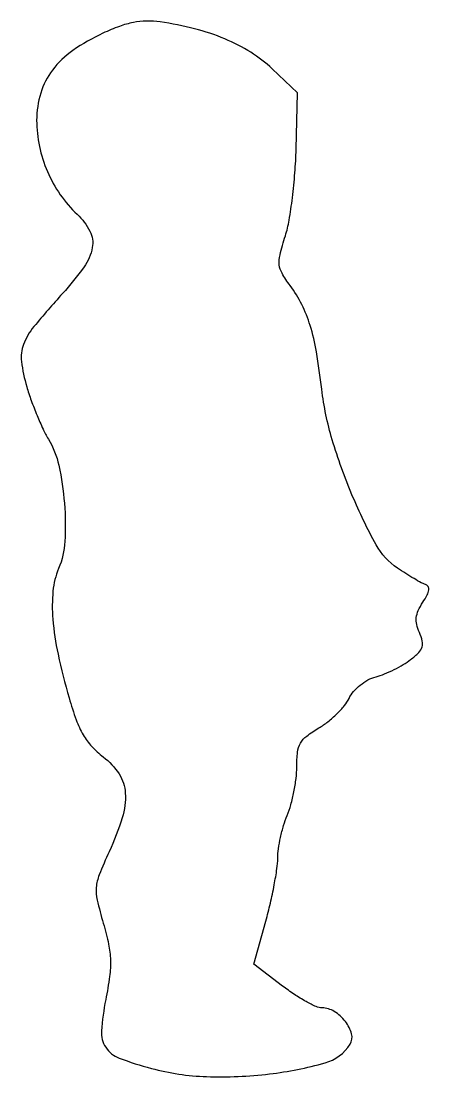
# Model space of a CAD drawing. Extents: x 1 to 65, y 0 to 167.
import ezdxf

# ---------------------------------------------------------------- set-up
doc = ezdxf.new("R2010")
doc.units = 0

msp = doc.modelspace()

# ---------------------------------------------------------------- linework, layer by layer
msp.add_lwpolyline([(13.448666, 164.616413, 0.043619), (8.718304, 161.901406, 0.078199), (5.492675, 158.809029, 0.089143), (3.638083, 155.181318, 0.073828), (3, 150.883437, 0.052126), (3.428167, 146.787578, 0.04999), (4.695146, 142.80786, 0.050108), (6.723035, 139.167488, 0.052914), (9.402682, 136.075686, -0.0875), (11.391471, 133.433772, -0.165257), (11.767727, 130.823727, -0.110235), (10.466291, 127.779258, -0.028096), (7.072165, 123.579687, 0.011092), (2.571358, 118.382557, 0.081335), (0.916349, 115.552884, 0.124602), (0.595395, 112.868209, 0.039954), (1.434212, 108.909577, 0.014677), (2.15098, 106.732274, 0.011178), (3.05831, 104.391122, 0.011331), (4.008378, 102.233299, 0.025882), (4.843818, 100.663851, -0.081693), (6.49075, 96.515116, -0.03401), (7.375155, 90.537036, -0.033958), (7.44134, 84.515619, -0.084923), (6.457853, 80.244884, 0.076084), (5.57411, 76.693707, 0.043233), (5.549183, 72.256294, 0.033483), (6.368842, 66.748553, 0.016366), (8.108298, 59.861782, 0.016993), (9.233552, 56.398116, 0.044526), (10.339382, 54.03136, 0.055721), (11.681409, 52.219104, 0.04264), (13.509055, 50.560891, -0.087253), (15.983227, 47.878972, -0.128096), (16.976036, 44.845102, -0.092549), (16.498399, 40.98525, -0.03042), (14.428129, 35.62398, 0.012019), (12.861881, 31.973481, 0.075028), (12.396679, 29.999859, 0.077845), (12.543731, 28.007309, 0.013467), (13.503934, 24.33847, -0.018083), (14.337326, 21.029806, -0.044713), (14.639562, 18.548767, -0.042292), (14.503774, 15.973525, -0.014751), (13.887235, 12.309617, 0.030417), (13.214499, 7.371362, 0.166609), (13.885414, 4.803947, 0.156518), (16.017034, 3.099524, 0.025972), (21.081877, 1.465707, 0.056324), (29.773959, 0.173528, 0.039044), (39.709055, 0.600969, 0.037541), (48.453181, 2.337943, 0.186341), (52.40199, 5.27551, 0.211202), (52.64205, 6.902846, 0.097037), (51.664147, 8.860386, 0.08879), (49.917157, 10.445702, 0.140872), (47.988815, 11, -0.10811), (47.061858, 11.202798, -0.018949), (45.45885, 12.014373, -0.019776), (43.621317, 13.131141, -0.01662), (41.765104, 14.453186), (37.242603, 17.906373), (39.121301, 24.681544, 0.010606), (39.840472, 27.506467, 0.010249), (40.448132, 30.39168, 0.010215), (40.878861, 32.952288, 0.036572), (41, 34.606234, -0.036301), (41.106394, 36.069738, -0.018466), (41.440625, 37.885145, -0.018244), (41.92541, 39.741206, -0.025959), (42.5, 41.345757, 0.031947), (43.075165, 43.014561, 0.018642), (43.559375, 45.07554, 0.018591), (43.891602, 47.183792, 0.029789), (44, 49.001607, -0.028407), (44.131914, 51.321601, -0.101424), (44.591198, 52.727507, -0.101684), (45.565825, 53.837441, -0.028633), (47.489928, 55.126558, 0.0339), (48.918463, 56.105589, 0.026779), (50.324835, 57.344404, 0.027482), (51.509768, 58.641701, 0.058528), (52.239928, 59.785158, -0.064337), (52.952312, 60.87282, -0.046934), (53.992097, 61.878326, -0.046245), (55.221678, 62.688163, -0.056688), (56.5, 63.19391, 0.030882), (57.826436, 63.641185, 0.01869), (59.337368, 64.323819, 0.018694), (60.792302, 65.116964, 0.031028), (61.946358, 65.904, 0.029503), (63.216667, 67.017135, 0.119301), (63.755259, 67.886254, 0.139412), (63.793228, 68.828845, 0.04609), (63.341507, 70.152415, -0.047741), (62.913146, 71.421202, -0.08554), (62.847895, 72.516112, -0.079906), (63.154024, 73.619602, -0.037188), (63.873985, 74.923721, 0.022523), (64.560308, 76.085129, 0.08689), (64.819157, 76.878568, 0.178554), (64.706162, 77.405139, 0.172759), (64.276772, 77.741076, -0.043604), (63.627936, 78.022235, -0.008088), (62.493302, 78.660232, -0.008618), (61.187727, 79.452881, -0.007766), (59.863673, 80.317355, -0.118921), (56.520415, 83.977934, -0.025839), (52.758812, 91.730875, -0.027702), (49.590021, 100.557657, -0.042628), (47.946326, 108.5, 0.012351), (47.094135, 114.394986, 0.032009), (46.10633, 118.571178, 0.042124), (44.793865, 121.8528, 0.043022), (42.957592, 124.84349, -0.026846), (41.680536, 126.780162, -0.108823), (41.248682, 128.116869, -0.085624), (41.365733, 129.671772, -0.01302), (42.205231, 132.681589, 0.032116), (42.78978, 135.135703, 0.011595), (43.313232, 138.684776, 0.011445), (43.708418, 142.609423, 0.013348), (43.898581, 146.351689), (44.111738, 155.203378), (40.120979, 158.999696, 0.050758), (36.756938, 161.605183, 0.040248), (32.670385, 163.717759, 0.036576), (27.900546, 165.31724, 0.027807), (22.489531, 166.385012, 0.038551), (20.315602, 166.520334, 0.044601), (18.252661, 166.304929, 0.039174), (16.053764, 165.692835, 0.021019)], format="xyb", close=True)

doc.saveas('drawing.dxf')
